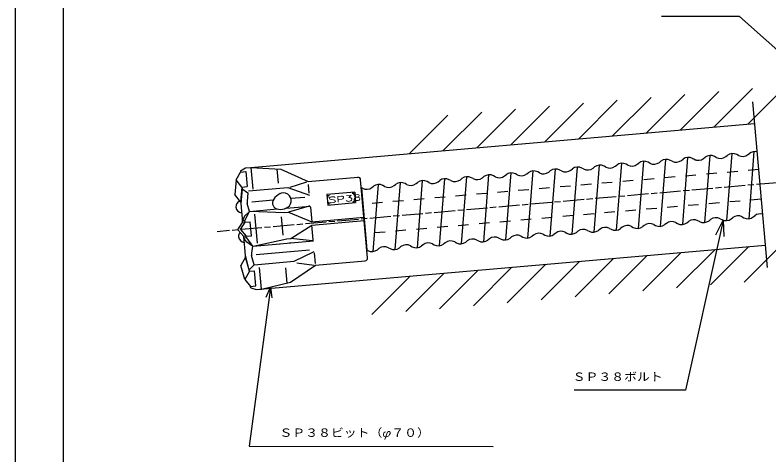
# Model space of a CAD drawing. Units: millimetres at full size, sheet at 1:1; details may follow other scales. Extents: x -8 to 1148, y -16 to 814.
# Drawn here: x -7.5 to 423.8, y 222.3 to 474.2 of the extents above; entities that cross this region are included whole.
import ezdxf
from ezdxf.enums import TextEntityAlignment as Align

# ---------------------------------------------------------------- set-up
doc = ezdxf.new("R2010")
doc.units = ezdxf.units.MM
for name, pattern in [('CHAIN', [18.5, 12, -1.5, 3.5, -1.5]), ('CHAIN_DOUBLE_DASH', [23.5, 12, -1.5, 3.5, -1.5, 3.5, -1.5]), ('DASHED_SPACED', [12, 6, -6])]:
    doc.linetypes.add(name, pattern=pattern)
for name, color, linetype, lineweight in [('1 外形線', 7, 'Continuous', 25), ('2 細い実線', 3, 'Continuous', 25), ('3 隠れ線', 2, 'DASHED_SPACED', 25), ('4 中心線', 1, 'CHAIN', 25), ('5 想像線', 6, 'CHAIN_DOUBLE_DASH', 25), ('6 寸法線', 4, 'Continuous', 25), ('7 枠・タイトル', 7, 'Continuous', 25), ('DEFPOINTS_9', 7, 'Continuous', 25)]:
    doc.layers.add(name, color=color, linetype=linetype, lineweight=lineweight)
doc.styles.add('simplex.shx', font='')
doc.styles.get('simplex.shx').set_extended_font_data('simplex.shx')

msp = doc.modelspace()

# ---------------------------------------------------------------- linework, layer by layer
at = {"layer": '1 外形線'}
for p, q in [((414.456, 424.526), (422.766, 329.551)), ((127.356, 386.941), (415.539, 412.153)), ((377.259, 392.648), (374.244, 354.25)), ((386.418, 392.051), (387.268, 392.715)), ((389.91, 393.755), (386.896, 355.356)), ((393.645, 392.683), (392.693, 393.189)), ((399.07, 393.158), (399.92, 393.822)), ((402.562, 394.862), (399.547, 356.463)), ((406.297, 393.79), (405.345, 394.296)), ((411.722, 394.265), (412.572, 394.928)), ((415.214, 395.969), (412.199, 357.57)), ((326.686, 388.224), (323.671, 349.825)), ((335.812, 387.623), (336.661, 388.287)), ((339.337, 389.331), (336.322, 350.932)), ((343.038, 388.256), (342.086, 388.762)), ((348.463, 388.73), (349.313, 389.394)), ((351.989, 390.438), (348.974, 352.039)), ((355.69, 389.363), (354.738, 389.869)), ((361.115, 389.837), (361.965, 390.501)), ((364.641, 391.544), (361.626, 353.146)), ((368.342, 390.469), (367.39, 390.976)), ((373.767, 390.944), (374.617, 391.608)), ((380.041, 392.082), (380.994, 391.576)), ((380.994, 391.576), (380.041, 392.082)), ((118.919, 379.903), (121.546, 384.299)), ((121.48, 385.052), (121.39, 384.038)), ((121.48, 385.052), (124.349, 386.68)), ((121.48, 385.052), (121.546, 384.299)), ((121.546, 384.299), (124.535, 384.561)), ((124.349, 386.68), (127.311, 386.939)), ((124.535, 384.561), (125.289, 375.933)), ((127.311, 386.939), (144.492, 385.933)), ((127.356, 386.941), (128.446, 374.489)), ((143.203, 377.921), (142.497, 385.992)), ((144.492, 385.933), (160.176, 378.772)), ((285.205, 383.196), (286.055, 383.86)), ((288.73, 384.903), (285.716, 346.504)), ((292.432, 383.828), (291.48, 384.334)), ((297.857, 384.303), (298.706, 384.967)), ((301.382, 386.01), (298.367, 347.611)), ((305.083, 384.935), (304.131, 385.441)), ((310.508, 385.41), (311.358, 386.073)), ((314.034, 387.117), (311.019, 348.718)), ((317.735, 386.042), (316.783, 386.548)), ((323.16, 386.517), (324.01, 387.18)), ((330.387, 387.149), (329.435, 387.655)), ((118.919, 379.903), (118.173, 371.485)), ((122.301, 375.672), (118.919, 379.903)), ((160.176, 378.772), (188.567, 381.256)), ((194.114, 335.064), (190.192, 379.893)), ((238.124, 380.476), (235.109, 342.077)), ((241.825, 379.401), (240.873, 379.907)), ((247.25, 379.875), (248.1, 380.539)), ((250.775, 381.583), (247.761, 343.184)), ((254.477, 380.508), (253.525, 381.014)), ((259.902, 380.982), (260.751, 381.646)), ((263.427, 382.689), (260.412, 344.291)), ((267.128, 381.614), (266.176, 382.12)), ((272.553, 382.089), (273.403, 382.753)), ((276.079, 383.796), (273.064, 345.397)), ((279.78, 382.721), (278.828, 383.227)), ((122.301, 375.672), (121.554, 367.254)), ((122.301, 375.672), (125.289, 375.933)), ((122.301, 375.672), (122.383, 374.73)), ((126.104, 373.46), (148.518, 375.421)), ((148.518, 375.421), (160.859, 370.966)), ((149.832, 375.581), (159.469, 378.582)), ((160.749, 372.222), (160.312, 377.216)), ((190.594, 375.305), (193.713, 339.652)), ((191.218, 374.973), (190.594, 375.305)), ((196.643, 375.448), (197.493, 376.111)), ((200.18, 377.156), (197.165, 338.757)), ((203.87, 376.08), (202.918, 376.586)), ((209.295, 376.555), (210.145, 377.218)), ((212.82, 378.262), (209.806, 339.863)), ((216.522, 377.187), (215.57, 377.693)), ((221.947, 377.662), (222.796, 378.325)), ((225.472, 379.369), (222.457, 340.97)), ((229.173, 378.294), (228.221, 378.8)), ((234.598, 378.768), (235.448, 379.432)), ((121.554, 367.254), (118.173, 371.485)), ((122.383, 374.73), (121.637, 366.312)), ((122.383, 374.73), (125.627, 372.414)), ((125.627, 372.414), (125.18, 367.37)), ((186.803, 372.742), (170.863, 371.348)), ((170.863, 371.348), (171.386, 365.371)), ((186.803, 372.742), (187.325, 366.765)), ((121.554, 367.254), (121.637, 366.312)), ((140.166, 368.152), (127.873, 367.077)), ((158.273, 369.736), (150.325, 369.041)), ((171.386, 365.371), (187.325, 366.765)), ((121.637, 366.312), (122.596, 355.342)), ((126.529, 361.775), (125.277, 366.306)), ((126.529, 361.775), (142.375, 363.162)), ((147.646, 363.623), (161.396, 364.826)), ((160.812, 364.658), (148.978, 361.253)), ((161.449, 364.221), (162.18, 355.858)), ((123.707, 358.962), (122.553, 356.408)), ((126.529, 361.775), (123.707, 358.962)), ((123.976, 356.533), (126.529, 361.775)), ((127.027, 361.819), (146.669, 361.051)), ((131.149, 343.594), (129.694, 360.219)), ((145.816, 348.054), (144.887, 358.671)), ((146.669, 361.051), (148.978, 361.253)), ((148.978, 361.253), (162.18, 355.863)), ((162.18, 355.863), (192.066, 358.478)), ((402.189, 357.504), (403.039, 358.168)), ((408.464, 358.642), (409.416, 358.136)), ((414.841, 358.611), (415.691, 359.275)), ((120, 351.166), (122.64, 355.412)), ((121.423, 351.29), (124.063, 355.537)), ((122.64, 355.412), (122.553, 356.408)), ((124.063, 355.537), (122.64, 355.412)), ((123.827, 356.52), (122.873, 356.436)), ((124.063, 355.537), (123.976, 356.533)), ((124.063, 355.537), (127.052, 355.798)), ((127.749, 347.829), (127.052, 355.798)), ((150.289, 346.264), (162.355, 353.864)), ((162.354, 353.869), (192.24, 356.484)), ((163.086, 345.507), (162.354, 353.869)), ((352.432, 353.74), (351.583, 353.076)), ((357.857, 354.215), (358.809, 353.709)), ((365.084, 354.847), (364.234, 354.183)), ((370.509, 355.322), (371.461, 354.816)), ((376.886, 355.29), (377.736, 355.954)), ((384.113, 355.922), (383.161, 356.429)), ((389.538, 356.397), (390.387, 357.061)), ((395.812, 357.535), (396.764, 357.029)), ((120, 351.166), (123.337, 347.443)), ((121.423, 351.29), (124.761, 347.567)), ((307.251, 349.787), (308.203, 349.281)), ((314.477, 350.42), (313.628, 349.756)), ((319.902, 350.894), (320.854, 350.388)), ((327.129, 351.526), (326.279, 350.863)), ((332.554, 352.001), (333.506, 351.495)), ((339.781, 352.633), (338.931, 351.97)), ((345.206, 353.108), (346.158, 352.602)), ((124.242, 336.534), (123.282, 347.504)), ((124.761, 347.567), (123.337, 347.443)), ((123.424, 346.446), (123.337, 347.443)), ((125.004, 344.132), (123.424, 346.446)), ((124.698, 346.558), (123.745, 346.474)), ((124.761, 347.567), (127.749, 347.829)), ((124.848, 346.571), (124.761, 347.567)), ((124.848, 346.571), (128.272, 341.851)), ((128.77, 341.895), (147.98, 346.062)), ((147.98, 346.062), (150.289, 346.264)), ((162.535, 344.966), (150.289, 346.264)), ((256.644, 345.36), (257.596, 344.854)), ((263.871, 345.992), (263.021, 345.328)), ((269.296, 346.467), (270.248, 345.961)), ((276.522, 347.099), (275.673, 346.435)), ((281.947, 347.574), (282.899, 347.067)), ((289.174, 348.206), (288.324, 347.542)), ((294.599, 348.68), (295.551, 348.174)), ((301.826, 349.313), (300.976, 348.649)), ((128.272, 341.851), (125.004, 344.132)), ((128.272, 341.851), (127.718, 337.735)), ((128.272, 341.851), (144.118, 343.238)), ((128.77, 341.895), (163.139, 344.902)), ((130.45, 316.946), (421.64, 342.422)), ((149.389, 343.699), (151.185, 343.856)), ((206.037, 340.932), (206.989, 340.426)), ((213.264, 341.565), (212.414, 340.901)), ((218.689, 342.039), (219.641, 341.533)), ((225.916, 342.671), (225.066, 342.008)), ((231.341, 343.146), (232.293, 342.64)), ((238.567, 343.778), (237.718, 343.115)), ((243.992, 344.253), (244.944, 343.747)), ((251.219, 344.885), (250.369, 344.221)), ((126.439, 328.374), (124.242, 336.534)), ((124.324, 335.592), (124.242, 336.534)), ((129.232, 331.217), (127.795, 336.555)), ((160.916, 339.523), (130.516, 336.864)), ((152.21, 333.228), (163.676, 338.761)), ((164.273, 331.934), (163.74, 338.03)), ((193.713, 339.652), (194.338, 339.319)), ((200.612, 340.458), (199.763, 339.794)), ((124.324, 335.592), (121.729, 330.838)), ((126.521, 327.432), (124.324, 335.592)), ((129.232, 331.217), (152.21, 333.228)), ((152.106, 333.218), (152.21, 333.228)), ((153.618, 332.302), (163.63, 331.02)), ((164.359, 330.955), (192.751, 333.439)), ((123.926, 322.678), (121.729, 330.838)), ((126.439, 328.374), (129.232, 331.217)), ((126.521, 327.432), (126.439, 328.374)), ((133.457, 317.212), (132.368, 329.663)), ((148.208, 320.716), (147.449, 329.39)), ((150.157, 321.18), (164.359, 330.955)), ((126.521, 327.432), (123.926, 322.678)), ((126.521, 327.432), (129.51, 327.693)), ((130.265, 319.066), (129.51, 327.693)), ((123.926, 322.678), (127.276, 318.804)), ((133.412, 317.206), (150.157, 321.18)), ((127.342, 318.051), (127.077, 319.034)), ((127.276, 318.804), (130.265, 319.066)), ((127.342, 318.051), (127.276, 318.804)), ((127.342, 318.051), (130.45, 316.946)), ((130.45, 316.946), (133.412, 317.206))]:
    msp.add_line(p, q, dxfattribs=at)
for centre, radius, start, end in [((377.694, 387.667), 5, 62.00469, 127.99531), ((390.346, 388.774), 5, 62.00469, 127.99531), ((395.992, 397.098), 5, 242.00469, 307.99531), ((402.998, 389.881), 5, 62.00469, 127.99531), ((408.644, 398.205), 5, 242.00469, 307.99531), ((415.65, 390.988), 5, 74.70253, 127.99531), ((327.088, 383.24), 5, 62.00469, 127.99531), ((339.739, 384.347), 5, 62.00469, 127.99531), ((345.385, 392.671), 5, 242.00469, 307.99531), ((352.391, 385.454), 5, 62.00469, 127.99531), ((358.037, 393.777), 5, 242.00469, 307.99531), ((365.043, 386.561), 5, 62.00469, 127.99531), ((370.689, 394.884), 5, 242.00469, 307.99531), ((383.341, 395.991), 5, 242.00469, 307.99531), ((383.341, 395.991), 5, 242.00469, 253.86604), ((289.133, 379.919), 5, 62.00469, 127.99531), ((294.779, 388.243), 5, 242.00469, 307.99531), ((301.784, 381.026), 5, 62.00469, 127.99531), ((307.43, 389.35), 5, 242.00469, 307.99531), ((314.436, 382.133), 5, 62.00469, 127.99531), ((320.082, 390.457), 5, 242.00469, 307.99531), ((332.734, 391.564), 5, 242.00469, 307.99531), ((188.698, 379.762), 1.5, 5, 95), ((238.526, 375.492), 5, 62.00469, 127.99531), ((244.172, 383.816), 5, 242.00469, 307.99531), ((251.178, 376.599), 5, 62.00469, 127.99531), ((256.824, 384.922), 5, 242.00469, 307.99531), ((263.829, 377.706), 5, 62.00469, 127.99531), ((269.475, 386.029), 5, 242.00469, 307.99531), ((276.481, 378.812), 5, 62.00469, 127.99531), ((282.127, 387.136), 5, 242.00469, 307.99531), ((193.565, 379.388), 5, 242.00469, 307.99531), ((200.571, 372.171), 5, 62.00469, 127.99531), ((206.217, 380.495), 5, 242.00469, 307.99531), ((213.223, 373.278), 5, 62.00469, 127.99531), ((218.869, 381.602), 5, 242.00469, 307.99531), ((225.874, 374.385), 5, 62.00469, 127.99531), ((231.52, 382.709), 5, 242.00469, 307.99531), ((122.354, 364.421), 3.5, 109.553, 185), ((128.168, 367.105), 3, 174.93103, 195.45327), ((122.354, 364.421), 3.5, 185, 265.96689), ((160.951, 364.177), 0.5, 5, 106.04959), ((393.465, 353.121), 5, 62.00469, 127.99531), ((406.117, 354.227), 5, 62.00469, 127.99531), ((411.763, 362.551), 5, 242.00469, 307.99531), ((418.769, 355.334), 5, 74.70253, 127.99531), ((342.859, 348.693), 5, 62.00469, 127.99531), ((355.51, 349.8), 5, 62.00469, 127.99531), ((361.156, 358.124), 5, 242.00469, 307.99531), ((368.162, 350.907), 5, 62.00469, 127.99531), ((373.808, 359.231), 5, 242.00469, 307.99531), ((380.814, 352.014), 5, 62.00469, 127.99531), ((386.46, 360.337), 5, 242.00469, 307.99531), ((386.46, 360.337), 5, 242.00469, 243.35691), ((399.111, 361.444), 5, 242.00469, 307.99531), ((123.835, 347.486), 3.5, 138.43233, 185), ((304.904, 345.372), 5, 62.00469, 127.99531), ((310.55, 353.696), 5, 242.00469, 307.99531), ((317.555, 346.479), 5, 62.00469, 127.99531), ((323.201, 354.803), 5, 242.00469, 307.99531), ((330.207, 347.586), 5, 62.00469, 127.99531), ((335.853, 355.91), 5, 242.00469, 307.99531), ((348.505, 357.017), 5, 242.00469, 307.99531), ((123.835, 347.486), 3.5, 185, 265.96689), ((162.588, 345.463), 0.5, 263.95041, 5), ((254.297, 340.945), 5, 62.00469, 127.99531), ((259.943, 349.269), 5, 242.00469, 307.99531), ((266.949, 342.052), 5, 62.00469, 127.99531), ((272.595, 350.376), 5, 242.00469, 307.99531), ((279.6, 343.159), 5, 62.00469, 127.99531), ((285.246, 351.482), 5, 242.00469, 307.99531), ((292.252, 344.266), 5, 62.00469, 127.99531), ((297.898, 352.589), 5, 242.00469, 307.99531), ((203.69, 336.517), 5, 62.00469, 127.99531), ((209.336, 344.841), 5, 242.00469, 307.99531), ((216.342, 337.624), 5, 62.00469, 127.99531), ((221.988, 345.948), 5, 242.00469, 307.99531), ((228.994, 338.731), 5, 62.00469, 127.99531), ((234.64, 347.055), 5, 242.00469, 307.99531), ((241.645, 339.838), 5, 62.00469, 127.99531), ((247.291, 348.162), 5, 242.00469, 307.99531), ((130.691, 337.335), 3, 172.33649, 195.06897), ((196.685, 343.734), 5, 242.00469, 307.99531), ((192.62, 334.933), 1.5, 275, 5)]:
    msp.add_arc(centre, radius, start, end, dxfattribs=at)
for centre, major_axis, ratio, start_param, end_param in [((146.074, 367.845), (-6.019, -2.807), 0.677202, 4.712389, 7.8539816), ((145.931, 367.778), (4.145, 1.933), 0.983931, 4.615447, 7.9509236)]:
    msp.add_ellipse(centre, major_axis=major_axis, ratio=ratio, start_param=start_param, end_param=end_param, dxfattribs=at)
at = {"layer": '2 細い実線'}
for p, q in [((392.456, 410.134), (414.457, 432.135)), ((411.829, 411.829), (433.83, 433.83)), ((334.338, 405.049), (356.34, 427.05)), ((353.711, 406.744), (375.712, 428.745)), ((373.084, 408.439), (395.085, 430.44)), ((295.593, 401.659), (317.595, 423.661)), ((314.966, 403.354), (336.967, 425.355)), ((237.476, 396.575), (259.477, 418.576)), ((256.848, 398.27), (278.849, 420.271)), ((276.221, 399.964), (298.222, 421.966)), ((218.103, 394.88), (240.104, 416.881)), ((390.316, 319.605), (412.317, 341.607)), ((409.689, 321.3), (431.69, 343.301)), ((332.198, 314.521), (354.2, 336.522)), ((351.571, 316.216), (373.572, 338.217)), ((370.943, 317.91), (392.945, 339.912)), ((293.453, 311.131), (315.455, 333.132)), ((312.826, 312.826), (334.827, 334.827)), ((235.336, 306.046), (257.337, 328.048)), ((254.708, 307.741), (276.709, 329.742)), ((274.081, 309.436), (296.082, 331.437)), ((196.591, 302.657), (218.592, 324.658)), ((215.963, 304.351), (237.964, 326.353))]:
    msp.add_line(p, q, dxfattribs=at)
at = {"layer": '3 隠れ線'}
for p, q in [((417.856, 385.665), (191.42, 365.855)), ((419.338, 368.73), (192.902, 348.919))]:
    msp.add_line(p, q, dxfattribs=at)
at = {"layer": '4 中心線'}
msp.add_line((428.551, 378.161), (108.042, 350.12), dxfattribs=at)
at = {"layer": '5 想像線'}
for p, q in [((186.365, 372.001), (185.369, 371.914)), ((186.453, 371.005), (186.365, 372.001)), ((172.419, 370.781), (171.423, 370.694)), ((171.423, 370.694), (171.51, 369.698)), ((171.736, 367.108), (171.823, 366.111)), ((185.77, 367.332), (186.766, 367.419)), ((186.766, 367.419), (186.679, 368.415)), ((171.823, 366.111), (172.82, 366.199))]:
    msp.add_line(p, q, dxfattribs=at)
at = {"layer": '6 寸法線'}
for p, q in [((393.327, 348.404), (397.629, 356.669)), ((397.629, 356.669), (395.681, 347.882)), ((397.629, 356.669), (398.036, 347.36)), ((136.22, 312.703), (138.605, 318.438)), ((138.605, 318.438), (137.813, 312.491)), ((138.605, 318.438), (139.407, 312.278)), ((137.813, 312.491), (126.474, 227.291)), ((126.474, 227.291), (266.08, 227.202))]:
    msp.add_line(p, q, dxfattribs=at)
for points in [[(479.688, 408.656), (406.984, 473.396), (362.371, 473.396)], [(395.681, 347.882), (376.052, 259.335), (312.332, 259.335)]]:
    msp.add_lwpolyline(points, dxfattribs=at)
at = {"layer": '7 枠・タイトル'}
msp.add_line((20, 787), (20, 11), dxfattribs=at)
at = {"layer": 'DEFPOINTS_9'}
msp.add_lwpolyline([(-7.5, -16.5), (1147.5, -16.5), (1147.5, 814.5), (-7.5, 814.5)], close=True, dxfattribs=at)

# ---------------------------------------------------------------- texts
at = {"layer": '1 外形線', "style": 'simplex.shx', "width": 1.6}
msp.add_text('SP38', height=3.372, rotation=5, dxfattribs=at).set_placement((171.965, 365.501), align=Align.BOTTOM_LEFT)
at = {"layer": '6 寸法線', "style": 'simplex.shx', "width": 1.15}
for s, p in [('ＳＰ３８ボルト', (311.479, 263.282)), ('ＳＰ３８ビット（φ７０）', (143.748, 231.238))]:
    msp.add_text(s, height=4.692, dxfattribs=at).set_placement(p, align=Align.BOTTOM_LEFT)

doc.saveas('drawing.dxf')
